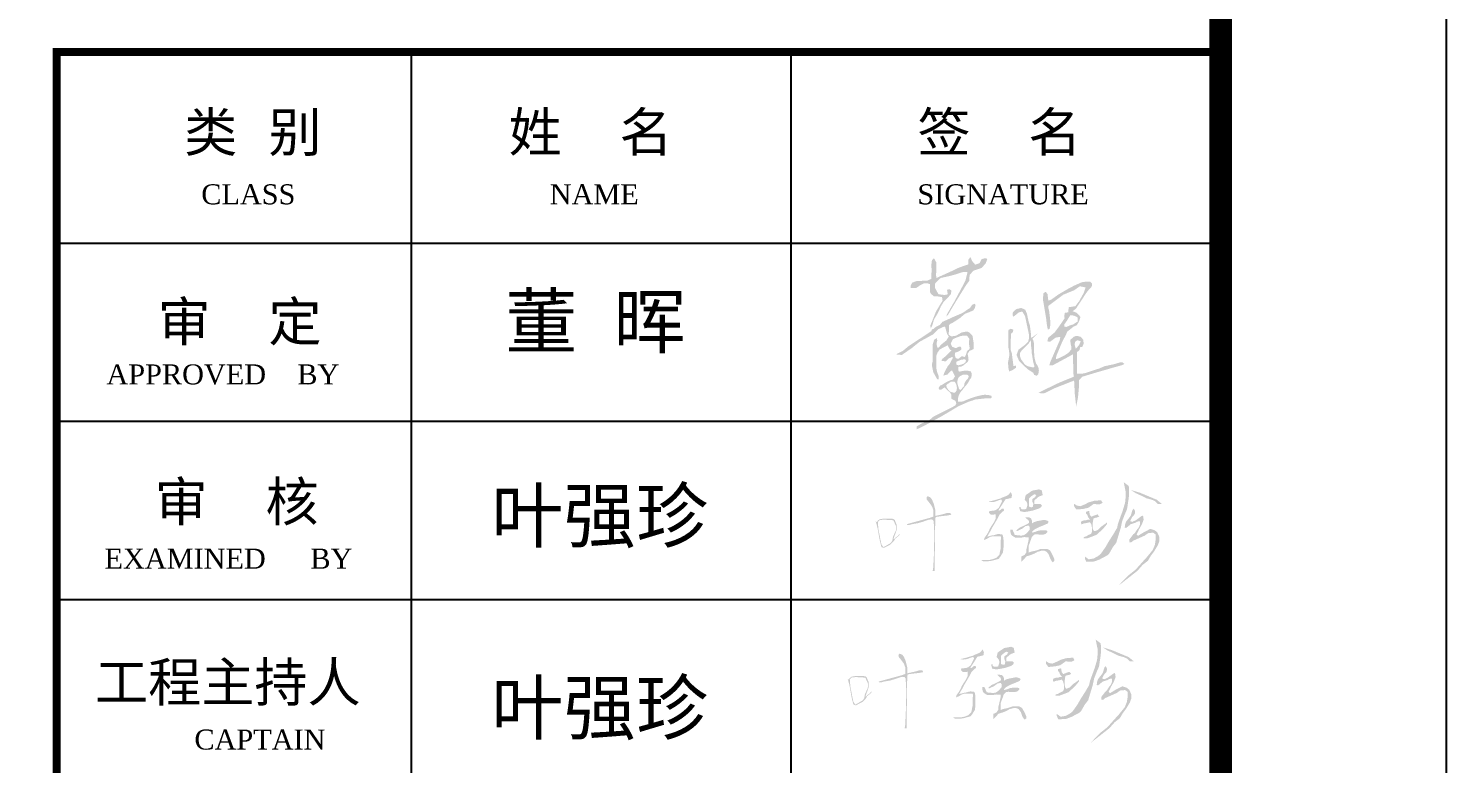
# Model space of a CAD drawing. Extents: x 962303 to 1579583, y -174742 to 224716.
# Drawn here: x 1414024 to 1423433, y -159623 to -154747 of the extents above; entities that cross this region are included whole.
import ezdxf

# ---------------------------------------------------------------- set-up
doc = ezdxf.new("R2010")
doc.units = 0
doc.header["$LTSCALE"] = 1000
doc.header["$MEASUREMENT"] = 0
for name, color, linetype in [('HATCH', 254, 'Continuous'), ('PUB_TEXT', 7, 'Continuous'), ('PUB_TITLE', 4, 'Continuous')]:
    doc.layers.add(name, color=color, linetype=linetype)
doc.styles.add('GHF', font='times.ttf')
doc.styles.add('STYLE1', font='simhei.ttf', dxfattribs={"width": 0.8})

msp = doc.modelspace()

# ---------------------------------------------------------------- hatches: boundary and pattern name
at = {"layer": 'HATCH'}
h = msp.add_hatch(color=256, dxfattribs=at)
h.paths.add_polyline_path([(1420964.8, -156843.7), (1420973.7, -156871.5), (1420995.8, -156844.8), (1421005.8, -156821.1), (1420983.7, -156814.8), (1420969.5, -156823.2)], flags=16)
h.paths.add_polyline_path([(1420959.1, -156650.8), (1420935.8, -156649.9), (1420911.6, -156689.3), (1420896.4, -156709.9), (1420896.4, -156723.3), (1420909.8, -156726.9), (1420922.4, -156721.5), (1420938.9, -156714.4), (1420955.5, -156709.9), (1420976.1, -156696.4), (1420985.9, -156691.1), (1420985.9, -156670.5), (1420983.2, -156661.6)], flags=16)
h.paths.add_polyline_path([(1420810.1, -156545.5), (1420790.9, -156552.2), (1420785.3, -156507.8), (1420773, -156493.6), (1420757.8, -156504), (1420755, -156546.5), (1420761.6, -156581.5), (1420769.2, -156628.8), (1420775.8, -156666.6), (1420781.5, -156714.8), (1420787.1, -156743.2), (1420799.4, -156740.3), (1420803.2, -156718.6), (1420803.2, -156681.7), (1420800.4, -156654.3), (1420795.7, -156617.4), (1420790, -156597.6), (1420790.9, -156587.2), (1420890.3, -156512.5), (1420962.1, -156483.2), (1421000, -156456.7), (1421037.8, -156464.3), (1421025.5, -156501.2), (1420995.2, -156556), (1420969.7, -156589.1), (1420926.2, -156595.7), (1420922.4, -156629.7), (1420900.7, -156632.6), (1420895.9, -156655.2), (1420898.8, -156669.4), (1420861.9, -156723.3), (1420830.7, -156764.9), (1420790, -156798), (1420784.3, -156821.6), (1420801.3, -156825.4), (1420840.1, -156797), (1420870.4, -156792.3), (1420866.6, -156815), (1420803.2, -156960.6), (1420797.6, -156981.3), (1420819.3, -156981.3), (1420953.6, -156908.6), (1420958.3, -157057.2), (1420864.6, -157095.3), (1420742.7, -157154.1), (1420727.1, -157161.6), (1420741.8, -157167.9), (1420763.8, -157166.5), (1420832.5, -157132.8), (1420961.8, -157082), (1420966.6, -157172.7), (1420975.5, -157253.3), (1420987.4, -157196.2), (1420993.8, -157127.1), (1420993.8, -157080.8), (1421015.4, -157057), (1421111.5, -157027.9), (1421231.3, -156993.4), (1421282, -156979.4), (1421294.9, -156971.8), (1421284.1, -156962.1), (1421264.7, -156962.1), (1421229.1, -156972.9), (1421164.4, -156986.9), (1421128.7, -157002), (1421085.6, -157016), (1421040.2, -157031.1), (1421020.8, -157035.5), (1420982, -157036.5), (1420980.3, -156977.2), (1420982, -156920.1), (1420979.8, -156894.2), (1420997.1, -156881.2), (1421002.5, -156860.7), (1421017.6, -156857.5), (1421025.1, -156837), (1421023, -156812.2), (1421006.8, -156792.8), (1420984.1, -156786.3), (1420973.3, -156786.3), (1420958.2, -156792.8), (1420935.6, -156813.3), (1420939.9, -156842.4), (1420944.2, -156860.7), (1420944.2, -156874.8), (1420924.8, -156897.4), (1420898.9, -156914.7), (1420861.1, -156934.1), (1420840.6, -156940.6), (1420843.8, -156919), (1420884.3, -156822.2), (1420902.9, -156788), (1420917.6, -156756.6), (1420958.8, -156723.8), (1420979.1, -156716.1), (1420994.5, -156689.7), (1421004.2, -156661.6), (1420992.8, -156645.8), (1420977.8, -156632.6), (1420952.3, -156622), (1420974.3, -156605.3), (1420992.6, -156576.4), (1421019.9, -156535.5), (1421043.4, -156500), (1421056.9, -156482.9), (1421074.7, -156464.4), (1421081.1, -156450.2), (1421081.1, -156438.9), (1421070.4, -156427.5), (1421047, -156425.4), (1421012.1, -156430.3), (1420986.5, -156441.7), (1420960.9, -156453.1), (1420916.1, -156477.2), (1420890.5, -156492.2), (1420856.6, -156511.9), (1420827.9, -156532.7)])
h.paths.add_polyline_path([(1420673.1, -156814.6), (1420662.1, -156833.8), (1420630.7, -156865.2), (1420613.9, -156882), (1420602.2, -156900.4), (1420602.2, -156919.5), (1420609, -156939.6), (1420624.5, -156960.8), (1420636.1, -156976.7), (1420654.5, -156987.2), (1420683.9, -156994.4), (1420696.3, -156994.4), (1420697.9, -156985.6), (1420689.6, -156955.1), (1420687.5, -156940.7), (1420682.9, -156911.2), (1420681.3, -156902.4), (1420681.3, -156890.5), (1420678.8, -156872.5), (1420675.7, -156846.6), (1420675.7, -156830.6)], flags=16)
h.paths.add_polyline_path([(1420558.7, -156658.8), (1420567.2, -156652.9), (1420596.2, -156629.3), (1420618.2, -156624.6), (1420636.2, -156654.4), (1420648.8, -156713.2), (1420662.9, -156779.1), (1420662.9, -156801.8), (1420657, -156824.3), (1420634.9, -156846.1), (1420593.1, -156877.1), (1420579.8, -156912.3), (1420596.2, -156950.8), (1420629.2, -156984.5), (1420657.4, -157009.5), (1420691.2, -157030.7), (1420696.4, -157044.3), (1420713.5, -157050), (1420724.3, -157040.5), (1420728.1, -157016.4), (1420726.2, -156999.3), (1420718.6, -156982.2), (1420709, -156967.7), (1420702.7, -156945.5), (1420698.9, -156927.7), (1420697, -156907.4), (1420696.4, -156887.2), (1420696.4, -156859.9), (1420696.4, -156836.5), (1420690, -156813), (1420684.9, -156805.4), (1420697.6, -156792.7), (1420719.8, -156769.6), (1420689.2, -156791.7), (1420675.3, -156798.7), (1420674.8, -156767.4), (1420668.5, -156717.3), (1420660.2, -156692), (1420652.6, -156655.9), (1420648.8, -156636.8), (1420636.8, -156612), (1420611.3, -156600.9), (1420581.3, -156607.4), (1420571.4, -156613.2), (1420555.8, -156628.8), (1420553, -156645.6)])
h.paths.add_polyline_path([(1420548.7, -156902), (1420559.5, -156985.9), (1420576.7, -156982.8), (1420576.7, -156996.8), (1420554.9, -157011.6), (1420531.5, -157022.4), (1420526.9, -157003.8), (1420523, -156964.1), (1420531.5, -156919.1), (1420530.8, -156886.4), (1420525.3, -156860.8), (1420524.5, -156808.7), (1420524.5, -156771.4), (1420526.9, -156746.5), (1420542.4, -156738.7), (1420558.8, -156744.2), (1420555.6, -156761.3), (1420544, -156770.6), (1420544, -156792.4), (1420540.9, -156811.8), (1420540.1, -156846.8), (1420540.9, -156878.6)])
h.paths.add_polyline_path([(1420219.2, -157132.2), (1420208.7, -157144.9), (1420198.7, -157138.4), (1420195.8, -157128.8), (1420192.4, -157118.4), (1420189.1, -157108.4), (1420187.3, -157098.6), (1420187.3, -157091.8), (1420188.3, -157081.4), (1420189.9, -157074), (1420194.4, -157064.2), (1420198.1, -157058.5), (1420206.3, -157052.4), (1420215.4, -157047.3), (1420224.4, -157043.8), (1420241.6, -157042.4), (1420246.5, -157042.4), (1420254.1, -157044.5), (1420258.5, -157046.7), (1420263.2, -157054.7), (1420260.1, -157062.1), (1420255.9, -157070.8), (1420248, -157078.3), (1420240.4, -157087.9), (1420232.9, -157103.1), (1420232.9, -157112.8), (1420231.1, -157120.1)], flags=16)
h.paths.add_polyline_path([(1420176, -157098.7), (1420168.4, -157088.7), (1420143.2, -157090.6), (1420132.3, -157098.7), (1420120.9, -157105.3), (1420113.8, -157112.9), (1420116.6, -157127.6), (1420122.3, -157136.2), (1420131.4, -157149), (1420144.2, -157158), (1420167.5, -157163.7), (1420175.5, -157158.5), (1420182.7, -157147.1), (1420184.1, -157132.4), (1420183.1, -157118.6)], flags=16)
h.paths.add_polyline_path([(1420223.9, -156942.6), (1420211.8, -156944.7), (1420191, -156952.1), (1420181, -156957.6), (1420179.8, -156965.9), (1420182.3, -156978.8), (1420195.6, -156980.4), (1420211, -156977.1), (1420228, -156970.9), (1420242.6, -156959.6), (1420243.9, -156946.3), (1420236, -156941.3)], flags=16)
h.paths.add_polyline_path([(1420171.6, -156866.5), (1420168.3, -156863.6), (1420154.1, -156858.7), (1420143.5, -156838.8), (1420147.8, -156826.8), (1420157.7, -156807.7), (1420182.5, -156796.4), (1420209.4, -156787.2), (1420228.5, -156783.6), (1420249.7, -156784.9), (1420258.4, -156793.6), (1420266.8, -156805.7), (1420264.6, -156823.5), (1420264.6, -156841.4), (1420267.6, -156856.3), (1420268.3, -156868), (1420267.2, -156874.6), (1420256.3, -156882.2), (1420250.1, -156891.3), (1420247.1, -156901.2), (1420244.2, -156911.4), (1420240.9, -156918.7), (1420237.3, -156925.6), (1420218.3, -156921.2), (1420215.8, -156921.2), (1420196.4, -156936.5), (1420186.9, -156936.5), (1420178.2, -156934.3), (1420173.4, -156924.5), (1420170.2, -156914.3), (1420170.9, -156905.2), (1420174.5, -156895.7), (1420179.3, -156895.7), (1420200.1, -156886.6), (1420205.9, -156882.6), (1420214.2, -156876.9), (1420213.9, -156870.2), (1420213.2, -156864.7), (1420209.6, -156857.4), (1420204.5, -156857.1), (1420199, -156857.1), (1420191, -156860), (1420180, -156866.5)], flags=16)
h.paths.add_polyline_path([(1420018.6, -156742.8), (1420013.9, -156754.8), (1419863.2, -156854.2), (1419823.1, -156887.3), (1419778.9, -156908.4), (1419819, -156912.4), (1419884.3, -156867.2), (1419936.5, -156825.1), (1420027.9, -156774.9), (1420060.1, -156741.8), (1420100.2, -156723.7), (1420105.3, -156723.7), (1420119.3, -156772.9), (1420130.4, -156789.9), (1420114.3, -156816), (1420078.2, -156845.1), (1420064.1, -156863.2), (1420055.1, -156864.2), (1420049, -156839.1), (1420054.1, -156816), (1420050, -156800), (1420033, -156812), (1420022.9, -156846.1), (1420022.9, -156880.3), (1420022.9, -156919.4), (1420023.9, -156952.5), (1420017.9, -156978.6), (1420027.9, -157027.8), (1420054.1, -157074), (1420063.1, -157074), (1420064.1, -157053.9), (1420055.1, -157031.8), (1420049, -157009.7), (1420048, -156972.6), (1420048, -156952.5), (1420048, -156916.4), (1420057.1, -156894.3), (1420070.1, -156876.3), (1420099.2, -156860.2), (1420122.3, -156848.2), (1420127.5, -156858.1), (1420133.3, -156869.2), (1420141.4, -156879.3), (1420149.5, -156881.3), (1420138.4, -156892.3), (1420124.3, -156905.4), (1420110.3, -156920.4), (1420088.2, -156937.5), (1420080.2, -156950.5), (1420109.3, -156955.5), (1420130.4, -156935.5), (1420156.5, -156924.4), (1420156.5, -156933.5), (1420135.4, -156972.6), (1420122.3, -156988.7), (1420107.3, -157016.8), (1420098.2, -157035.8), (1420094.2, -157048.9), (1420122.3, -157041.8), (1420145.4, -157016.8), (1420152.5, -157016.8), (1420171.6, -157053.9), (1420158.5, -157076), (1420144, -157079), (1420116.1, -157091.2), (1420084.2, -157111.5), (1420073.2, -157115), (1420062.8, -157131.2), (1420067.4, -157143.4), (1420081.3, -157141.6), (1420098.2, -157130.6), (1420104, -157127.7), (1420119.6, -157145.1), (1420138.8, -157161.3), (1420147.5, -157175.3), (1420147.5, -157202.5), (1420163.7, -157211.2), (1420173.8, -157215.2), (1420180.4, -157233.4), (1420172.4, -157248.7), (1420027.5, -157322.1), (1420002.3, -157343.9), (1419948.5, -157367.9), (1419917.5, -157386.2), (1419917.5, -157405.7), (1419963.4, -157384), (1420081.4, -157319.8), (1420166.2, -157269.4), (1420194.8, -157252.3), (1420225.8, -157238.5), (1420262.4, -157222.5), (1420291.1, -157213.3), (1420309.4, -157206.5), (1420317.4, -157206.5), (1420370.2, -157200.7), (1420409.1, -157199.6), (1420415.3, -157193.4), (1420413.1, -157183.9), (1420402.7, -157180.3), (1420388.9, -157177.5), (1420370.5, -157176.3), (1420358.3, -157177.2), (1420327, -157183.6), (1420310.2, -157188.8), (1420301.3, -157190.7), (1420278.6, -157198.3), (1420263.9, -157204.1), (1420255, -157207.8), (1420245.8, -157211.5), (1420243, -157212.6), (1420235.1, -157216.1), (1420225, -157220.1), (1420212.7, -157223.1), (1420202.6, -157223.1), (1420190.4, -157223.1), (1420190.7, -157212.4), (1420192.8, -157195), (1420195.3, -157185.2), (1420200.5, -157172.6), (1420206.3, -157161.6), (1420219.2, -157146.9), (1420229.3, -157132.5), (1420253.8, -157103.7), (1420266.3, -157083), (1420269.6, -157075.4), (1420278.8, -157064), (1420282.6, -157048.2), (1420281, -157031.9), (1420276.6, -157021.6), (1420256.5, -157016.7), (1420244, -157015.6), (1420217.3, -157019.4), (1420202.6, -157023.2), (1420195.5, -157020.5), (1420192.8, -157003.1), (1420193.4, -156993.8), (1420196.1, -156990), (1420211.9, -156989.5), (1420226.2, -156982.1), (1420247.8, -156964.8), (1420256.4, -156957.8), (1420261.5, -156945.6), (1420259.5, -156926.4), (1420256, -156908.4), (1420256, -156902.9), (1420268.2, -156885.3), (1420282.1, -156879.3), (1420295.4, -156872.4), (1420295.9, -156836.9), (1420290.4, -156800.9), (1420287.5, -156784.7), (1420276.1, -156771.8), (1420267.3, -156763.5), (1420254.4, -156757), (1420249, -156757), (1420215.4, -156763.5), (1420197.7, -156773.8), (1420176.5, -156785.2), (1420155.2, -156788.1), (1420144.9, -156788.1), (1420128.6, -156777.3), (1420132.7, -156745.7), (1420130.9, -156716), (1420140.3, -156705.4), (1420154, -156700.5), (1420202.5, -156669), (1420238, -156639.1), (1420267.9, -156628), (1420294.4, -156616.1), (1420302.8, -156601.5), (1420308.3, -156581.3), (1420303.5, -156572.3), (1420286.1, -156579.2), (1420276.3, -156593.2), (1420269.3, -156602.2), (1420252.6, -156612.6), (1420222.7, -156633.5), (1420188.5, -156648.1), (1420155.8, -156662.1), (1420123.1, -156677.4), (1420088.2, -156692.7), (1420070.8, -156713.6), (1420054.8, -156720.5), (1420037.4, -156731.7), (1420030.4, -156738.6)])
h.paths.add_polyline_path([(1419915.1, -156467.6), (1419902.5, -156467.2), (1419876.9, -156467.2), (1419876.9, -156455.5), (1419886.7, -156433.4), (1419913.6, -156423), (1419990, -156418.5), (1420014, -156408), (1420015.5, -156370.6), (1420017, -156346.6), (1420014, -156319.7), (1420018.5, -156285.2), (1420032, -156270.3), (1420048.5, -156300.2), (1420048.5, -156348.1), (1420045.5, -156381), (1420048.5, -156402), (1420160.8, -156351.1), (1420190.8, -156336.1), (1420231.2, -156321.2), (1420259.7, -156312.2), (1420259.7, -156282.2), (1420273.2, -156262.8), (1420286.7, -156291.2), (1420306.2, -156313.7), (1420334.6, -156303.2), (1420348.1, -156276.2), (1420375.1, -156270.3), (1420385.6, -156276.2), (1420375.1, -156306.2), (1420346.6, -156336.1), (1420292.7, -156354.1), (1420268.7, -156382.5), (1420265.7, -156421.5), (1420244.7, -156449.9), (1420174.3, -156563.7), (1420123.4, -156649), (1420114.4, -156655.8), (1420118.2, -156642.3), (1420169.2, -156554.8), (1420209.6, -156478.8), (1420240.4, -156420.2), (1420246.2, -156398), (1420254.9, -156363.4), (1420227, -156361.5), (1420173.1, -156378.8), (1420133.6, -156389.4), (1420076.8, -156401.9), (1420055.6, -156421.1), (1420038.3, -156440.4), (1420038.3, -156466.3), (1420050.8, -156489.4), (1420062.4, -156509.6), (1420094.1, -156513.5), (1420101.8, -156514.4), (1420124, -156510.6), (1420118.6, -156479.9), (1420136.6, -156476.8), (1420148, -156485.6), (1420144.2, -156508.6), (1420125.9, -156530.8), (1420096.1, -156560.6), (1420078.7, -156588.5), (1420060.5, -156629.8), (1420031.6, -156678.9), (1420022, -156713.5), (1420011.4, -156736.6), (1420007.5, -156718.3), (1420047, -156621.2), (1420089.3, -156551.9), (1420085.5, -156528.8), (1420056.6, -156524), (1420030.6, -156523.1), (1420011.4, -156505.8), (1420004.6, -156493.3), (1420006.6, -156466.3), (1420006.6, -156443.2), (1419986.3, -156436.5), (1419967.1, -156436.5), (1419939.2, -156450.9), (1419928.6, -156458.6)])
h = msp.add_hatch(color=256, dxfattribs=at)
h.paths.add_polyline_path([(1420404.8, -157887.6), (1420408.6, -157888.3), (1420426, -157887.8), (1420442.4, -157883.6), (1420463.7, -157875.3), (1420472.8, -157872.6), (1420480.3, -157872.6), (1420484.1, -157882), (1420477.3, -157895.7), (1420472, -157905.8), (1420463.5, -157923.2), (1420455.6, -157931.1), (1420446.1, -157938.5), (1420433.4, -157943.8), (1420421.3, -157945.4), (1420400.6, -157947.5), (1420397, -157958.6), (1420410.2, -157971.8), (1420441.3, -157969.7), (1420442.2, -157983), (1420440.8, -157999.8), (1420430.8, -158020.4), (1420418.1, -158039.4), (1420403.8, -158062.1), (1420393.8, -158084.8), (1420381.1, -158105.9), (1420367.9, -158123.9), (1420364.2, -158139.7), (1420384.3, -158131.3), (1420404.4, -158119.1), (1420419.1, -158114.9), (1420451.9, -158114.9), (1420458.8, -158114.4), (1420473, -158114.4), (1420477.6, -158121.3), (1420475.6, -158139.2), (1420475.6, -158174.4), (1420475.6, -158191.7), (1420470.9, -158211), (1420466.3, -158236.9), (1420446.3, -158257.5), (1420426.4, -158265.4), (1420395.8, -158272.8), (1420374.5, -158272.8), (1420345.9, -158272.8), (1420357.9, -158280.7), (1420383.2, -158280.7), (1420409.8, -158278.7), (1420461, -158264.8), (1420472.3, -158250.2), (1420480.2, -158237.5), (1420489.6, -158222.9), (1420493.5, -158189), (1420493.5, -158139.2), (1420492.2, -158125.9), (1420489.6, -158112), (1420484.9, -158102.7), (1420463, -158100), (1420453, -158100.7), (1420430.4, -158107.3), (1420412.4, -158110), (1420400.5, -158114), (1420385.8, -158116.6), (1420392.5, -158104), (1420403.1, -158086.7), (1420419.7, -158055.5), (1420448.3, -158007), (1420457.6, -157990.4), (1420465.6, -157973.1), (1420471.6, -157966.4), (1420485.6, -157951.8), (1420494.2, -157947.2), (1420497.5, -157941.2), (1420494.2, -157931.9), (1420482.2, -157931.9), (1420475.6, -157938.5), (1420463, -157945.8), (1420460.3, -157941.2), (1420477.7, -157914.8), (1420498.9, -157881.8), (1420505.8, -157869.4), (1420527.3, -157865.1), (1420542.9, -157861.4), (1420547.2, -157858.1), (1420549.4, -157842.6), (1420546.2, -157830.7), (1420538.6, -157821.6), (1420533.3, -157832.3), (1420519.8, -157844.2), (1420510.1, -157848.5), (1420492.4, -157854.9), (1420473.6, -157864), (1420449.4, -157871), (1420426.5, -157877.6), (1420393.7, -157885.4), (1420394.8, -157885.8), (1420396.2, -157886.2), (1420397.5, -157886.6), (1420400.6, -157887.2), (1420401.7, -157887.2)])
h.paths.add_polyline_path([(1419851.2, -158035.1), (1419855.2, -158033.5), (1419946.5, -158008.4), (1420005.4, -157992.3), (1420027.2, -157984.2), (1420027.2, -157966.3), (1420028, -157941.3), (1420020.9, -157921.6), (1420014.6, -157910), (1420003, -157894.7), (1419993.8, -157882.8), (1419985, -157872.4), (1419982.4, -157858), (1419988.6, -157849.1), (1420007.4, -157856.2), (1420019.1, -157871.5), (1420030.7, -157899.2), (1420035.2, -157917.1), (1420041.3, -157941.5), (1420041.3, -157971.7), (1420041.5, -157979.8), (1420077.3, -157971.7), (1420098.3, -157967), (1420118.5, -157960.1), (1420140, -157960.1), (1420147.2, -157971.7), (1420121.2, -157977.1), (1420071.9, -157982.5), (1420043.3, -157986.9), (1420040.6, -158004.8), (1420036.1, -158345), (1420023.6, -158345), (1420027.2, -158323.5), (1420031.2, -158246.5), (1420032.9, -158170.1), (1420035.2, -158102.2), (1420032.3, -158055), (1420031.4, -158036.1), (1420029.3, -158013.4), (1420023.5, -158004.2), (1420011.3, -158002.8), (1419994.9, -158005.7), (1419980.1, -158010.7), (1419955.2, -158019.4), (1419925.8, -158028), (1419893, -158033.2), (1419863.8, -158040.7), (1419854.9, -158038.9), (1419851.6, -158036.3)])
h.paths.add_polyline_path([(1421342.9, -157960.9), (1421348.6, -157942.1), (1421358, -157931.7), (1421365.5, -157947.7), (1421364.6, -157967.5), (1421346.7, -157988.2), (1421333.5, -158013.7), (1421347.6, -158019.3), (1421372.1, -158008), (1421407.9, -157981.6), (1421419.2, -157976.9), (1421423, -158004.3), (1421416.4, -158023.1), (1421408.9, -158041), (1421393.8, -158066.4), (1421376.8, -158103.1), (1421386.3, -158111.6), (1421424, -158088.1), (1421468.2, -158065.5), (1421498.4, -158075.8), (1421514.4, -158090), (1421527.6, -158120.1), (1421527.6, -158145.5), (1421518.2, -158172.8), (1421493.7, -158213.3), (1421471.1, -158243.5), (1421451.3, -158277.4), (1421416.4, -158304.7), (1421382.5, -158343.3), (1421342.9, -158374.4), (1421311.6, -158398.9), (1421254.3, -158444), (1421318.4, -158377.2), (1421369.3, -158336.7), (1421416.4, -158284), (1421444.7, -158252.9), (1421483.3, -158205.8), (1421497.5, -158171.9), (1421503.1, -158137), (1421502.2, -158102.2), (1421487.1, -158090.9), (1421454.1, -158093.7), (1421429.6, -158110.7), (1421412.6, -158118.2), (1421370.2, -158137), (1421352.1, -158145.1), (1421345.7, -158153), (1421330.7, -158156.8), (1421327.4, -158143.7), (1421327.4, -158137), (1421340.1, -158121), (1421354.2, -158102.2), (1421366.5, -158090.9), (1421375.9, -158074.9), (1421391.9, -158055.1), (1421399.5, -158035.3), (1421399.5, -158015.6), (1421389.1, -158015.6), (1421376.8, -158019.3), (1421371.2, -158024), (1421338.2, -158034.4), (1421317.5, -158051.3), (1421306.9, -158060), (1421297.7, -158057), (1421300.5, -158036.3), (1421307.1, -158017.4), (1421324.1, -157995.8), (1421337.4, -157978.7)])
h.paths.add_polyline_path([(1421368.5, -157827.7), (1421339.6, -157808), (1421366.2, -157816.1), (1421399, -157826.1), (1421447.1, -157846.2), (1421510.1, -157872.4), (1421544.2, -157900.5), (1421517.6, -157900.5), (1421499.1, -157882), (1421478.3, -157872.7), (1421440.2, -157862.3), (1421411.3, -157847.3)])
h.paths.add_polyline_path([(1421324.6, -157781.5), (1421291, -157756.1), (1421303.8, -157818.4), (1421303.8, -157854.3), (1421300.3, -157891.2), (1421284.1, -157945.5), (1421270.2, -157983.6), (1421253.4, -158029.9), (1421247.1, -158058.7), (1421222.8, -158100.3), (1421190.5, -158151.1), (1421170.8, -158185.8), (1421137.3, -158233.1), (1421121.1, -158245.8), (1421092.2, -158262), (1421058.7, -158267.8), (1421033.3, -158249.3), (1421033.3, -158263.2), (1421042.5, -158284), (1421064.5, -158284), (1421095.7, -158281.7), (1421130.4, -158268.9), (1421182.4, -158241.2), (1421193.9, -158230.8), (1421218.2, -158188.1), (1421241.3, -158158.1), (1421271.4, -158058.7), (1421280.6, -158014.8), (1421298, -157969.8), (1421313, -157935.1), (1421319.9, -157890.1), (1421324.6, -157858.9), (1421326.9, -157821.9)])
h.paths.add_polyline_path([(1421067.6, -158004.3), (1421054.3, -157988), (1421051.3, -157975.8), (1421041, -157963.5), (1421041, -157952.3), (1421061.5, -157946.1), (1421065.6, -157971.7), (1421075.8, -157984.9), (1421096.2, -157976.8), (1421116.7, -157969.6), (1421128.9, -157983.9), (1421114.6, -157990), (1421099.3, -157993.1), (1421090.1, -157997.2), (1421086, -158022.7), (1421085, -158057.4), (1421089.1, -158073.8), (1421095.2, -158080.9), (1421099.3, -158080.9), (1421117.7, -158073.8), (1421141.2, -158051.3), (1421171.8, -158029.9), (1421180, -158022.7), (1421180, -158034), (1421168.8, -158048.2), (1421150.4, -158068.7), (1421123.8, -158093.2), (1421111.5, -158104.5), (1421089.1, -158113.6), (1421048.2, -158128.9), (1421039, -158128.9), (1421023.7, -158128.9), (1421026.7, -158119.7), (1421042.1, -158115.6), (1421056.4, -158106.4), (1421074.8, -158098.3), (1421079.9, -158085), (1421081.9, -158064.6), (1421075.8, -158035), (1421066.6, -158021.7), (1421053.3, -158024.8), (1421045.3, -158026.6), (1421026.7, -158029.9), (1421011.4, -158036), (1421006.9, -158024.7), (1421011.4, -158014.6), (1421026.7, -158009.4), (1421040, -158009.4), (1421053.3, -158004.3)])
h.paths.add_polyline_path([(1421070.7, -157915.5), (1421056.4, -157925.7), (1421024.7, -157932.9), (1420986.9, -157937), (1420976.7, -157937), (1420962.4, -157917.6), (1420961.3, -157899.2), (1420980.8, -157911.4), (1421003.2, -157915.5), (1421032.9, -157903.3), (1421058.4, -157890), (1421094.2, -157879.8), (1421141.2, -157875.7), (1421150.4, -157893), (1421132.3, -157902.6), (1421114.6, -157902.6), (1421092.1, -157900.2)])
h.paths.add_polyline_path([(1420579, -158074.3), (1420582.8, -158080.3), (1420617.2, -158064.5), (1420638.9, -158047.6), (1420660.6, -158043.6), (1420667.1, -158052.5), (1420667.1, -158071), (1420647.8, -158094.3), (1420629.2, -158107.2), (1420611.5, -158110.4), (1420568.9, -158106.4), (1420560, -158087.1), (1420552.8, -158070.2), (1420539.1, -158070.2), (1420539.1, -158085.4), (1420543.9, -158104.8), (1420559.2, -158116.8), (1420572.9, -158124.1), (1420609.1, -158124.1), (1420630, -158120), (1420659.8, -158122.5), (1420659.8, -158138.5), (1420658.2, -158148.2), (1420654.2, -158165.1), (1420644.5, -158206.1), (1420644.5, -158222.2), (1420632.5, -158239.1), (1420612.3, -158248.8), (1420612.3, -158266.5), (1420612.3, -158282.6), (1420628.4, -158267.3), (1420646.2, -158248), (1420674.3, -158239.1), (1420698.5, -158229.5), (1420719.4, -158217.4), (1420747.6, -158210.2), (1420763.7, -158210.2), (1420779.8, -158217.4), (1420794.3, -158236.7), (1420803.2, -158262.5), (1420809.6, -158274.5), (1420820.1, -158287.4), (1420831.1, -158278.4), (1420830.5, -158265.7), (1420823.3, -158248), (1420813.6, -158229.5), (1420805.6, -158214.2), (1420799.1, -158206.9), (1420781.4, -158198.1), (1420762.1, -158198.1), (1420742, -158198.1), (1420708.2, -158210.2), (1420676.8, -158216.6), (1420660.6, -158223), (1420660.6, -158198.9), (1420660.6, -158177.2), (1420675.1, -158137.7), (1420680.8, -158120), (1420698.5, -158103.1), (1420712.2, -158102.3), (1420743.6, -158103.9), (1420756.5, -158103.9), (1420771.8, -158099.1), (1420784.6, -158087.1), (1420784.6, -158079.8), (1420774.2, -158075), (1420761.3, -158075), (1420743.6, -158075), (1420722.6, -158078.2), (1420704.1, -158085.4), (1420684.8, -158090.3), (1420680.8, -158086.2), (1420696.1, -158071.8), (1420721.8, -158057.3), (1420766.9, -158038.8), (1420787.9, -158029.1), (1420792.7, -158018.7), (1420786.3, -158012.2), (1420765.3, -158005.8), (1420762.1, -158005.8), (1420716.2, -158014.6), (1420695.3, -158021.1), (1420683.2, -158029.1), (1420683.2, -158015.4), (1420677.6, -157999.3), (1420667.9, -157990.5), (1420653.4, -157989.7), (1420637.3, -157989.7), (1420651.8, -158002.6), (1420661.1, -158010.9), (1420663.1, -158025.9), (1420651.8, -158033.1), (1420627.6, -158045.2), (1420601.1, -158057.3), (1420583.4, -158071)])
h.paths.add_polyline_path([(1420711.4, -157841), (1420697.3, -157836.1), (1420674, -157852.3), (1420662.7, -157864.3), (1420662.7, -157878.4), (1420662.7, -157899.5), (1420662.7, -157918.6), (1420675.4, -157922.1), (1420687.4, -157921.4), (1420691.7, -157900.2), (1420685.3, -157886.1), (1420685.3, -157867.1), (1420701.6, -157856.5)], flags=16)
h.paths.add_polyline_path([(1420633.8, -157935.5), (1420643.8, -157934.3), (1420652.6, -157907.9), (1420649.3, -157890.4), (1420634, -157871.7), (1420640.5, -157842.1), (1420683.4, -157812.4), (1420729.5, -157803.6), (1420747.1, -157810.2), (1420753.7, -157842.1), (1420727.3, -157851.9), (1420698.8, -157876.1), (1420698.8, -157901.3), (1420740.5, -157901.3), (1420748.2, -157910.1), (1420742.7, -157921.1), (1420731.7, -157929.9), (1420688.9, -157944.1), (1420653.7, -157950.7), (1420631.8, -157954), (1420604.3, -157948.5), (1420598.8, -157928.8), (1420598.8, -157920), (1420607, -157920.7), (1420607, -157929.1), (1420614.8, -157935.5)])
h.paths.add_polyline_path([(1419645.1, -158015.7), (1419648.8, -158025.6), (1419656.8, -158056.8), (1419661.4, -158079.5), (1419665.9, -158106.2), (1419672.5, -158143), (1419683.1, -158185.3), (1419689.6, -158188.9), (1419700.7, -158191.9), (1419743.1, -158169.7), (1419765.8, -158147), (1419774.9, -158130.9), (1419799.6, -158111.3), (1419807.7, -158098.6), (1419797.3, -158106), (1419792.8, -158113.1), (1419777.2, -158122.5), (1419772, -158129.3), (1419763.6, -158135.5), (1419768.8, -158116), (1419777.9, -158093), (1419783.7, -158075.5), (1419785.3, -158059), (1419784, -158036.7), (1419775.6, -158017.3), (1419772.7, -158007.2), (1419762.6, -157999.8), (1419746.1, -157997.5), (1419721.1, -157997.5), (1419702, -157997.2), (1419672.9, -158001.7), (1419658, -158012.1), (1419655.9, -158019.1), (1419654.2, -158020.7), (1419649.3, -158019.1)])
h.paths.add_polyline_path([(1419671.5, -158007.4), (1419659.8, -158021.1), (1419663.7, -158069.1), (1419670.5, -158102.4), (1419676.4, -158135.7), (1419684.3, -158169.9), (1419697, -158187.5), (1419744, -158160.1), (1419755.8, -158144.5), (1419759.7, -158120), (1419779.3, -158076), (1419780.2, -158047.6), (1419762.6, -158008.4), (1419698.9, -158004.5)], flags=16)
h = msp.add_hatch(color=256, dxfattribs=at)
h.paths.add_polyline_path([(1420218.8, -158931.4), (1420222.6, -158932.2), (1420240, -158931.7), (1420256.4, -158927.4), (1420277.7, -158919.1), (1420286.8, -158916.4), (1420294.3, -158916.5), (1420298.1, -158925.8), (1420291.3, -158939.6), (1420286, -158949.6), (1420277.5, -158967), (1420269.6, -158975), (1420260.1, -158982.4), (1420247.4, -158987.6), (1420235.2, -158989.2), (1420214.6, -158991.3), (1420210.9, -159002.4), (1420224.1, -159015.6), (1420255.3, -159013.5), (1420256.2, -159026.8), (1420254.8, -159043.6), (1420244.8, -159064.2), (1420232.1, -159083.2), (1420217.8, -159105.9), (1420207.8, -159128.6), (1420195.1, -159149.7), (1420181.9, -159167.7), (1420178.2, -159183.5), (1420198.2, -159175.1), (1420218.3, -159162.9), (1420233.1, -159158.7), (1420265.9, -159158.7), (1420272.8, -159158.2), (1420287, -159158.2), (1420291.6, -159165.1), (1420289.6, -159183), (1420289.6, -159218.3), (1420289.6, -159235.5), (1420284.9, -159254.8), (1420280.3, -159280.7), (1420260.3, -159301.3), (1420240.4, -159309.3), (1420209.8, -159316.6), (1420188.5, -159316.6), (1420159.9, -159316.6), (1420171.9, -159324.6), (1420197.1, -159324.6), (1420223.7, -159322.6), (1420274.9, -159308.6), (1420286.2, -159294), (1420294.2, -159281.4), (1420303.5, -159266.8), (1420307.5, -159232.9), (1420307.5, -159183), (1420306.2, -159169.7), (1420303.5, -159155.8), (1420298.9, -159146.5), (1420276.9, -159143.8), (1420267, -159144.5), (1420244.4, -159151.1), (1420226.4, -159153.8), (1420214.4, -159157.8), (1420199.8, -159160.4), (1420206.5, -159147.8), (1420217.1, -159130.5), (1420233.7, -159099.3), (1420262.3, -159050.8), (1420271.6, -159034.2), (1420279.6, -159016.9), (1420285.6, -159010.3), (1420299.5, -158995.7), (1420308.2, -158991), (1420311.5, -158985), (1420308.2, -158975.7), (1420296.2, -158975.7), (1420289.6, -158982.4), (1420276.9, -158989.7), (1420274.2, -158985), (1420291.7, -158958.7), (1420312.8, -158925.6), (1420319.8, -158913.2), (1420341.3, -158908.9), (1420356.9, -158905.2), (1420361.2, -158902), (1420363.4, -158886.4), (1420360.1, -158874.6), (1420352.6, -158865.4), (1420347.2, -158876.2), (1420333.8, -158888), (1420324.1, -158892.3), (1420306.4, -158898.7), (1420287.6, -158907.9), (1420263.4, -158914.9), (1420240.5, -158921.5), (1420207.7, -158929.2), (1420208.8, -158929.7), (1420210.2, -158930), (1420211.5, -158930.4), (1420214.6, -158931), (1420215.6, -158931)])
h.paths.add_polyline_path([(1419665.1, -159078.9), (1419669.1, -159077.3), (1419760.5, -159052.3), (1419819.4, -159036.1), (1419841.1, -159028.1), (1419841.1, -159010.2), (1419842, -158985.1), (1419834.9, -158965.4), (1419828.6, -158953.8), (1419816.9, -158938.6), (1419807.8, -158926.6), (1419799, -158916.2), (1419796.3, -158901.9), (1419802.6, -158892.9), (1419821.4, -158900.1), (1419833.1, -158915.3), (1419844.7, -158943), (1419849.2, -158960.9), (1419855.3, -158985.4), (1419855.3, -159015.5), (1419855.5, -159023.6), (1419891.3, -159015.5), (1419912.2, -159010.8), (1419932.5, -159003.9), (1419954, -159003.9), (1419961.2, -159015.5), (1419935.2, -159020.9), (1419885.9, -159026.3), (1419857.3, -159030.8), (1419854.6, -159048.7), (1419850.1, -159388.8), (1419837.5, -159388.8), (1419841.1, -159367.3), (1419845.1, -159290.4), (1419846.9, -159213.9), (1419849.2, -159146), (1419846.3, -159098.9), (1419845.4, -159079.9), (1419843.3, -159057.3), (1419837.5, -159048.1), (1419825.2, -159046.7), (1419808.9, -159049.5), (1419794.1, -159054.6), (1419769.2, -159063.2), (1419739.8, -159071.8), (1419707, -159077), (1419677.8, -159084.5), (1419668.9, -159082.7), (1419665.6, -159080.1)])
h.paths.add_polyline_path([(1421156.9, -159004.8), (1421162.5, -158985.9), (1421172, -158975.6), (1421179.5, -158991.6), (1421178.6, -159011.4), (1421160.7, -159032.1), (1421147.5, -159057.5), (1421161.6, -159063.2), (1421186.1, -159051.9), (1421221.9, -159025.5), (1421233.2, -159020.8), (1421237, -159048.1), (1421230.4, -159066.9), (1421222.9, -159084.8), (1421207.8, -159110.2), (1421190.8, -159147), (1421200.2, -159155.4), (1421237.9, -159131.9), (1421282.2, -159109.3), (1421312.4, -159119.7), (1421328.4, -159133.8), (1421341.6, -159163.9), (1421341.6, -159189.3), (1421332.2, -159216.7), (1421307.7, -159257.2), (1421285.1, -159287.3), (1421265.3, -159321.2), (1421230.4, -159348.5), (1421196.5, -159387.1), (1421156.9, -159418.2), (1421125.6, -159442.7), (1421068.3, -159487.9), (1421132.4, -159421), (1421183.3, -159380.5), (1421230.4, -159327.8), (1421258.7, -159296.7), (1421297.3, -159249.6), (1421311.4, -159215.7), (1421317.1, -159180.9), (1421316.2, -159146), (1421301.1, -159134.7), (1421268.1, -159137.6), (1421243.6, -159154.5), (1421226.6, -159162), (1421184.2, -159180.9), (1421166.1, -159188.9), (1421159.7, -159196.9), (1421144.6, -159200.6), (1421141.4, -159187.6), (1421141.4, -159180.9), (1421154.1, -159164.9), (1421168.2, -159146), (1421180.4, -159134.7), (1421189.9, -159118.7), (1421205.9, -159098.9), (1421213.4, -159079.2), (1421213.4, -159059.4), (1421203.1, -159059.4), (1421190.8, -159063.2), (1421185.2, -159067.9), (1421152.2, -159078.2), (1421131.4, -159095.2), (1421120.9, -159103.8), (1421111.6, -159100.8), (1421114.5, -159080.1), (1421121.1, -159061.3), (1421138, -159039.6), (1421151.4, -159022.6)])
h.paths.add_polyline_path([(1421182.5, -158871.5), (1421153.6, -158851.9), (1421180.2, -158860), (1421213, -158870), (1421261.1, -158890), (1421324.1, -158916.3), (1421358.2, -158944.3), (1421331.6, -158944.3), (1421313.1, -158925.8), (1421292.3, -158916.6), (1421254.1, -158906.2), (1421225.2, -158891.2)])
h.paths.add_polyline_path([(1421138.5, -158825.3), (1421105, -158799.9), (1421117.7, -158862.3), (1421117.7, -158898.1), (1421114.3, -158935.1), (1421098.1, -158989.3), (1421084.2, -159027.5), (1421067.4, -159073.7), (1421061.1, -159102.5), (1421036.8, -159144.1), (1421004.4, -159195), (1420984.8, -159229.6), (1420951.3, -159277), (1420935.1, -159289.7), (1420906.2, -159305.8), (1420872.7, -159311.6), (1420847.2, -159293.1), (1420847.2, -159307), (1420856.5, -159327.8), (1420878.4, -159327.8), (1420909.7, -159325.5), (1420944.3, -159312.8), (1420996.4, -159285.1), (1421007.9, -159274.7), (1421032.2, -159231.9), (1421055.3, -159201.9), (1421085.4, -159102.5), (1421094.6, -159058.7), (1421112, -159013.6), (1421127, -158978.9), (1421133.9, -158933.9), (1421138.5, -158902.7), (1421140.9, -158865.7)])
h.paths.add_polyline_path([(1420881.6, -159048.2), (1420868.3, -159031.8), (1420865.2, -159019.6), (1420855, -159007.3), (1420855, -158996.1), (1420875.5, -158990), (1420879.5, -159015.5), (1420889.8, -159028.8), (1420910.2, -159020.6), (1420930.6, -159013.5), (1420942.9, -159027.8), (1420928.6, -159033.9), (1420913.3, -159036.9), (1420904.1, -159041), (1420900, -159066.6), (1420899, -159101.3), (1420903, -159117.6), (1420909.2, -159124.8), (1420913.3, -159124.8), (1420931.7, -159117.6), (1420955.2, -159095.1), (1420985.8, -159073.7), (1420994, -159066.6), (1420994, -159077.8), (1420982.7, -159092.1), (1420964.4, -159112.5), (1420937.8, -159137), (1420925.5, -159148.4), (1420903, -159157.4), (1420862.2, -159172.7), (1420853, -159172.7), (1420837.7, -159172.7), (1420840.7, -159163.6), (1420856, -159159.5), (1420870.4, -159150.3), (1420888.7, -159142.1), (1420893.9, -159128.8), (1420895.9, -159108.4), (1420889.8, -159078.8), (1420880.6, -159065.5), (1420867.3, -159068.6), (1420859.3, -159070.4), (1420840.7, -159073.7), (1420825.4, -159079.8), (1420820.9, -159068.6), (1420825.4, -159058.4), (1420840.7, -159053.3), (1420854, -159053.3), (1420867.3, -159048.2)])
h.paths.add_polyline_path([(1420884.7, -158959.3), (1420870.4, -158969.6), (1420838.7, -158976.7), (1420800.9, -158980.8), (1420790.6, -158980.8), (1420776.3, -158961.4), (1420775.3, -158943), (1420794.7, -158955.3), (1420817.2, -158959.3), (1420846.8, -158947.1), (1420872.4, -158933.8), (1420908.2, -158923.6), (1420955.2, -158919.5), (1420964.4, -158936.9), (1420946.2, -158946.5), (1420928.6, -158946.5), (1420906.1, -158944)])
h.paths.add_polyline_path([(1420393, -159118.2), (1420396.8, -159124.1), (1420431.1, -159108.4), (1420452.9, -159091.5), (1420474.6, -159087.4), (1420481.1, -159096.3), (1420481.1, -159114.8), (1420461.7, -159138.1), (1420443.2, -159151), (1420425.5, -159154.2), (1420382.8, -159150.2), (1420374, -159130.9), (1420366.7, -159114), (1420353, -159114), (1420353, -159129.3), (1420357.9, -159148.6), (1420373.2, -159160.7), (1420386.9, -159167.9), (1420423.1, -159167.9), (1420444, -159163.9), (1420473.8, -159166.3), (1420473.8, -159182.4), (1420472.2, -159192), (1420468.2, -159208.9), (1420458.5, -159250), (1420458.5, -159266.1), (1420446.4, -159283), (1420426.3, -159292.6), (1420426.3, -159310.3), (1420426.3, -159326.4), (1420442.4, -159311.1), (1420460.1, -159291.8), (1420488.3, -159283), (1420512.5, -159273.3), (1420533.4, -159261.2), (1420561.6, -159254), (1420577.7, -159254), (1420593.8, -159261.2), (1420608.3, -159280.5), (1420617.1, -159306.3), (1420623.6, -159318.4), (1420634.1, -159331.2), (1420645.1, -159322.3), (1420644.5, -159309.5), (1420637.3, -159291.8), (1420627.6, -159273.3), (1420619.6, -159258), (1420613.1, -159250.8), (1420595.4, -159241.9), (1420576.1, -159241.9), (1420555.9, -159241.9), (1420522.1, -159254), (1420490.7, -159260.4), (1420474.6, -159266.9), (1420474.6, -159242.7), (1420474.6, -159221), (1420489.1, -159181.6), (1420494.8, -159163.9), (1420512.5, -159147), (1420526.2, -159146.2), (1420557.6, -159147.8), (1420570.4, -159147.8), (1420585.7, -159143), (1420598.6, -159130.9), (1420598.6, -159123.6), (1420588.2, -159118.8), (1420575.3, -159118.8), (1420557.6, -159118.8), (1420536.6, -159122), (1420518.1, -159129.3), (1420498.8, -159134.1), (1420494.8, -159130.1), (1420510.1, -159115.6), (1420535.8, -159101.1), (1420580.9, -159082.6), (1420601.8, -159073), (1420606.7, -159062.5), (1420600.2, -159056.1), (1420579.3, -159049.6), (1420576.1, -159049.6), (1420530.2, -159058.5), (1420509.3, -159064.9), (1420497.2, -159073), (1420497.2, -159059.3), (1420491.5, -159043.2), (1420481.9, -159034.3), (1420467.4, -159033.5), (1420451.3, -159033.5), (1420465.8, -159046.4), (1420475.1, -159054.7), (1420477, -159069.7), (1420465.8, -159077), (1420441.6, -159089), (1420415, -159101.1), (1420397.3, -159114.8)])
h.paths.add_polyline_path([(1420525.4, -158884.8), (1420511.3, -158879.9), (1420488, -158896.1), (1420476.7, -158908.1), (1420476.7, -158922.2), (1420476.7, -158943.4), (1420476.7, -158962.4), (1420489.4, -158965.9), (1420501.4, -158965.2), (1420505.7, -158944.1), (1420499.3, -158930), (1420499.3, -158910.9), (1420515.5, -158900.3)], flags=16)
h.paths.add_polyline_path([(1420447.8, -158979.3), (1420457.8, -158978.1), (1420466.6, -158951.8), (1420463.3, -158934.2), (1420447.9, -158915.5), (1420454.5, -158885.9), (1420497.4, -158856.3), (1420543.5, -158847.5), (1420561.1, -158854.1), (1420567.7, -158885.9), (1420541.3, -158895.8), (1420512.7, -158919.9), (1420512.7, -158945.2), (1420554.5, -158945.2), (1420562.2, -158953.9), (1420556.7, -158964.9), (1420545.7, -158973.7), (1420502.9, -158988), (1420467.7, -158994.6), (1420445.7, -158997.9), (1420418.3, -158992.4), (1420412.8, -158972.6), (1420412.8, -158963.8), (1420421, -158964.5), (1420421, -158973), (1420428.7, -158979.3)])
h.paths.add_polyline_path([(1419459.1, -159059.6), (1419462.8, -159069.4), (1419470.8, -159100.6), (1419475.4, -159123.3), (1419479.9, -159150), (1419486.5, -159186.8), (1419497.1, -159229.2), (1419503.6, -159232.7), (1419514.7, -159235.7), (1419557.1, -159213.6), (1419579.8, -159190.9), (1419588.9, -159174.7), (1419613.6, -159155.1), (1419621.6, -159142.5), (1419611.3, -159149.8), (1419606.7, -159156.9), (1419591.2, -159166.3), (1419586, -159173.1), (1419577.6, -159179.3), (1419582.8, -159159.9), (1419591.8, -159136.9), (1419597.7, -159119.4), (1419599.3, -159102.9), (1419598, -159080.5), (1419589.6, -159061.1), (1419586.6, -159051.1), (1419576.6, -159043.6), (1419560.1, -159041.3), (1419535.1, -159041.3), (1419516, -159041), (1419486.8, -159045.6), (1419471.9, -159055.9), (1419469.9, -159062.9), (1419468.2, -159064.6), (1419463.2, -159062.9)])
h.paths.add_polyline_path([(1419485.5, -159051.3), (1419473.7, -159065), (1419477.7, -159112.9), (1419484.5, -159146.2), (1419490.4, -159179.5), (1419498.2, -159213.8), (1419511, -159231.4), (1419558, -159204), (1419569.7, -159188.3), (1419573.7, -159163.8), (1419593.2, -159119.8), (1419594.2, -159091.4), (1419576.6, -159052.2), (1419512.9, -159048.3)], flags=16)

# ---------------------------------------------------------------- linework, layer by layer
at = {"layer": 'PUB_TITLE', "color": 4}
for p, q in [((1416563.6, -154903.5), (1416563.6, -164349.6)), ((1419083, -154903.5), (1419083, -164349.6)), ((1414211.3, -156171.5), (1421972.8, -156171.5)), ((1414211.3, -157352.3), (1421972.8, -157352.3)), ((1414211.3, -158533), (1421972.8, -158533))]:
    msp.add_line(p, q, dxfattribs=at)
at = {"layer": 'PUB_TITLE'}
msp.add_lwpolyline([(1334333.3, -174741.9), (1423433.3, -174741.9), (1423433.3, -111741.9), (1334333.3, -111741.9)], close=True, dxfattribs=at)
at = {"layer": 'PUB_TITLE', "const_width": 150}
msp.add_lwpolyline([(1338083.3, -173241.9), (1421933.3, -173241.9), (1421933.3, -113241.9), (1338083.3, -113241.9)], close=True, dxfattribs=at)
at = {"layer": 'PUB_TITLE', "color": 4, "const_width": 52.2}
msp.add_lwpolyline([(1414211.3, -164349.6), (1421972.8, -164349.6), (1421972.8, -154903.5), (1414211.3, -154903.5)], close=True, dxfattribs=at)

# ---------------------------------------------------------------- texts
at = {"layer": 'PUB_TEXT'}
for s, height, style, p in [(' 类', 258.31, 'STYLE1', (1414881.9, -155563.9)), ('别', 258.3, 'STYLE1', (1415616.7, -155563.9)), ('姓', 258.3, 'STYLE1', (1417210.6, -155563.9)), ('名', 258.3, 'STYLE1', (1417945.4, -155563.9)), ('签', 258.3, 'STYLE1', (1419922.5, -155563.9)), ('名', 258.3, 'STYLE1', (1420657.3, -155563.9)), ('CLASS', 132.84, 'GHF', (1415171, -155913.4)), ('NAME', 132.84, 'GHF', (1417482.7, -155913.4)), ('SIGNATURE', 132.84, 'GHF', (1419922.1, -155913.4)), ('董 晖', 352, 'STYLE1', (1417186.9, -156865.7)), ('审', 258.3, 'STYLE1', (1414881.9, -156820.1)), ('定', 258.3, 'STYLE1', (1415616.7, -156820.1)), ('APPROVED', 132.84, 'GHF', (1414542, -157107.7)), ('BY', 132.84, 'GHF', (1415808.2, -157107.7)), ('审', 258.3, 'STYLE1', (1414861.9, -158014.3)), ('核', 258.3, 'STYLE1', (1415596.7, -158014.3)), ('叶强珍', 352, 'STYLE1', (1417094.1, -158152.4)), ('EXAMINED', 132.84, 'GHF', (1414529.1, -158329.5)), ('BY', 132.84, 'GHF', (1415895.1, -158329.5)), ('工程主持人', 258.31, 'STYLE1', (1414466.2, -159211.3)), ('叶强珍', 352, 'STYLE1', (1417094.1, -159425.9)), ('CAPTAIN', 132.84, 'GHF', (1415125.4, -159529.2))]:
    msp.add_text(s, height=height, dxfattribs=dict(at, style=style)).set_placement(p)

doc.saveas('drawing.dxf')
